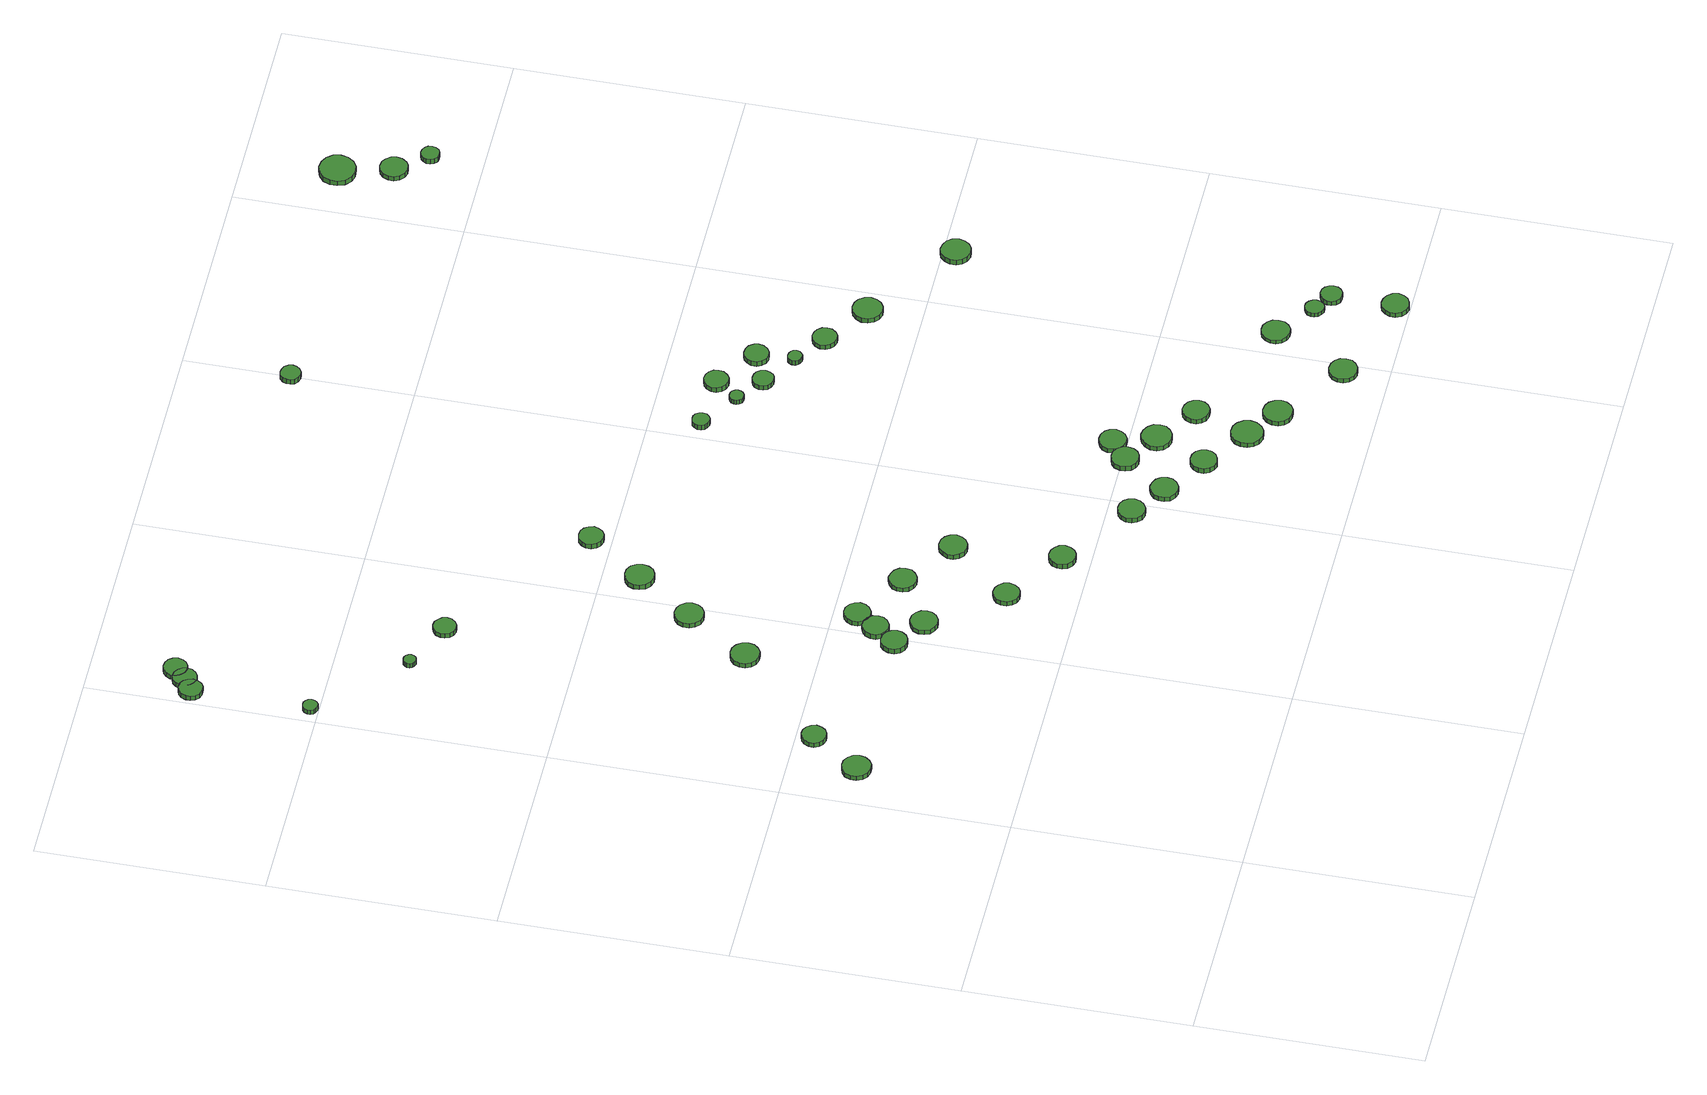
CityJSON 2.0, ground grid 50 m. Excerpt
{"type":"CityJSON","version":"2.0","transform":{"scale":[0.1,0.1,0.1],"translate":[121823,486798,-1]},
"CityObjects":{
"tree1":{"type":"SolitaryVegetationObject","attributes":{"function":"something"},"geometry":[{"type":"MultiSurface","lod":"1","boundaries":[[[0,1,2,3,4,5,6,7,8,9,10,11,12,13,14]],[[15,16,17,18,19,20,21,22,23,24,25,26,27,28,29]],[[0,29,28,1]],[[1,28,27,2]],[[2,27,26,3]],[[3,26,25,4]],[[4,25,24,5]],[[5,24,23,6]],[[6,23,22,7]],[[7,22,21,8]],[[8,21,20,9]],[[9,20,19,10]],[[10,19,18,11]],[[11,18,17,12]],[[12,17,16,13]],[[13,16,15,14]],[[14,15,29,0]]]}]},
"tree2":{"type":"SolitaryVegetationObject","attributes":{"function":"something"},"geometry":[{"type":"MultiSurface","lod":"1","boundaries":[[[30,31,32,33,34,35,36,37,38,39,40,41,42,43,44]],[[45,46,47,48,49,50,51,52,53,54,55,56,57,58,59]],[[30,59,58,31]],[[31,58,57,32]],[[32,57,56,33]],[[33,56,55,34]],[[34,55,54,35]],[[35,54,53,36]],[[36,53,52,37]],[[37,52,51,38]],[[38,51,50,39]],[[39,50,49,40]],[[40,49,48,41]],[[41,48,47,42]],[[42,47,46,43]],[[43,46,45,44]],[[44,45,59,30]]]}]},
"tree3":{"type":"SolitaryVegetationObject","attributes":{"function":"something"},"geometry":[{"type":"MultiSurface","lod":"1","boundaries":[[[60,61,62,63,64,65,66,67,68,69,70,71,72,73,74]],[[75,76,77,78,79,80,81,82,83,84,85,86,87,88,89]],[[60,89,88,61]],[[61,88,87,62]],[[62,87,86,63]],[[63,86,85,64]],[[64,85,84,65]],[[65,84,83,66]],[[66,83,82,67]],[[67,82,81,68]],[[68,81,80,69]],[[69,80,79,70]],[[70,79,78,71]],[[71,78,77,72]],[[72,77,76,73]],[[73,76,75,74]],[[74,75,89,60]]]}]},
"tree4":{"type":"SolitaryVegetationObject","attributes":{"function":"something"},"geometry":[{"type":"MultiSurface","lod":"1","boundaries":[[[90,91,92,93,94,95,96,97,98,99,100,101,102,103,104]],[[105,106,107,108,109,110,111,112,113,114,115,116,117,118,119]],[[90,119,118,91]],[[91,118,117,92]],[[92,117,116,93]],[[93,116,115,94]],[[94,115,114,95]],[[95,114,113,96]],[[96,113,112,97]],[[97,112,111,98]],[[98,111,110,99]],[[99,110,109,100]],[[100,109,108,101]],[[101,108,107,102]],[[102,107,106,103]],[[103,106,105,104]],[[104,105,119,90]]]}]},
"tree5":{"type":"SolitaryVegetationObject","attributes":{"function":"something"},"geometry":[{"type":"MultiSurface","lod":"1","boundaries":[[[120,121,122,123,124,125,126,127,128,129,130,131,132,133,134]],[[135,136,137,138,139,140,141,142,143,144,145,146,147,148,149]],[[120,149,148,121]],[[121,148,147,122]],[[122,147,146,123]],[[123,146,145,124]],[[124,145,144,125]],[[125,144,143,126]],[[126,143,142,127]],[[127,142,141,128]],[[128,141,140,129]],[[129,140,139,130]],[[130,139,138,131]],[[131,138,137,132]],[[132,137,136,133]],[[133,136,135,134]],[[134,135,149,120]]]}]},
"tree6":{"type":"SolitaryVegetationObject","attributes":{"function":"something"},"geometry":[{"type":"MultiSurface","lod":"1","boundaries":[[[150,151,152,153,154,155,156,157,158,159,160,161,162,163,164]],[[165,166,167,168,169,170,171,172,173,174,175,176,177,178,179]],[[150,179,178,151]],[[151,178,177,152]],[[152,177,176,153]],[[153,176,175,154]],[[154,175,174,155]],[[155,174,173,156]],[[156,173,172,157]],[[157,172,171,158]],[[158,171,170,159]],[[159,170,169,160]],[[160,169,168,161]],[[161,168,167,162]],[[162,167,166,163]],[[163,166,165,164]],[[164,165,179,150]]]}]},
"tree7":{"type":"SolitaryVegetationObject","attributes":{"function":"something"},"geometry":[{"type":"MultiSurface","lod":"1","boundaries":[[[180,181,182,183,184,185,186,187,188,189,190,191,192,193,194]],[[195,196,197,198,199,200,201,202,203,204,205,206,207,208,209]],[[180,209,208,181]],[[181,208,207,182]],[[182,207,206,183]],[[183,206,205,184]],[[184,205,204,185]],[[185,204,203,186]],[[186,203,202,187]],[[187,202,201,188]],[[188,201,200,189]],[[189,200,199,190]],[[190,199,198,191]],[[191,198,197,192]],[[192,197,196,193]],[[193,196,195,194]],[[194,195,209,180]]]}]},
"tree8":{"type":"SolitaryVegetationObject","attributes":{"function":"something"},"geometry":[{"type":"MultiSurface","lod":"1","boundaries":[[[210,211,212,213,214,215,216,217,218,219,220,221,222,223,224]],[[225,226,227,228,229,230,231,232,233,234,235,236,237,238,239]],[[210,239,238,211]],[[211,238,237,212]],[[212,237,236,213]],[[213,236,235,214]],[[214,235,234,215]],[[215,234,233,216]],[[216,233,232,217]],[[217,232,231,218]],[[218,231,230,219]],[[219,230,229,220]],[[220,229,228,221]],[[221,228,227,222]],[[222,227,226,223]],[[223,226,225,224]],[[224,225,239,210]]]}]},
"tree9":{"type":"SolitaryVegetationObject","attributes":{"function":"something"},"geometry":[{"type":"MultiSurface","lod":"1","boundaries":[[[240,241,242,243,244,245,246,247,248,249,250,251,252,253,254]],[[255,256,257,258,259,260,261,262,263,264,265,266,267,268,269]],[[240,269,268,241]],[[241,268,267,242]],[[242,267,266,243]],[[243,266,265,244]],[[244,265,264,245]],[[245,264,263,246]],[[246,263,262,247]],[[247,262,261,248]],[[248,261,260,249]],[[249,260,259,250]],[[250,259,258,251]],[[251,258,257,252]],[[252,257,256,253]],[[253,256,255,254]],[[254,255,269,240]]]}]},
"tree10":{"type":"SolitaryVegetationObject","attributes":{"function":"something"},"geometry":[{"type":"MultiSurface","lod":"1","boundaries":[[[270,271,272,273,274,275,276,277,278,279,280,281,282,283,284]],[[285,286,287,288,289,290,291,292,293,294,295,296,297,298,299]],[[270,299,298,271]],[[271,298,297,272]],[[272,297,296,273]],[[273,296,295,274]],[[274,295,294,275]],[[275,294,293,276]],[[276,293,292,277]],[[277,292,291,278]],[[278,291,290,279]],[[279,290,289,280]],[[280,289,288,281]],[[281,288,287,282]],[[282,287,286,283]],[[283,286,285,284]],[[284,285,299,270]]]}]},
"tree11":{"type":"SolitaryVegetationObject","attributes":{"function":"something"},"geometry":[{"type":"MultiSurface","lod":"1","boundaries":[[[300,301,302,303,304,305,306,307,308,309,310,311,312,313,314]],[[315,316,317,318,319,320,321,322,323,324,325,326,327,328,329]],[[300,329,328,301]],[[301,328,327,302]],[[302,327,326,303]],[[303,326,325,304]],[[304,325,324,305]],[[305,324,323,306]],[[306,323,322,307]],[[307,322,321,308]],[[308,321,320,309]],[[309,320,319,310]],[[310,319,318,311]],[[311,318,317,312]],[[312,317,316,313]],[[313,316,315,314]],[[314,315,329,300]]]}]},
"tree12":{"type":"SolitaryVegetationObject","attributes":{"function":"something"},"geometry":[{"type":"MultiSurface","lod":"1","boundaries":[[[330,331,332,333,334,335,336,337,338,339,340,341,342,343,344]],[[345,346,347,348,349,350,351,352,353,354,355,356,357,358,359]],[[330,359,358,331]],[[331,358,357,332]],[[332,357,356,333]],[[333,356,355,334]],[[334,355,354,335]],[[335,354,353,336]],[[336,353,352,337]],[[337,352,351,338]],[[338,351,350,339]],[[339,350,349,340]],[[340,349,348,341]],[[341,348,347,342]],[[342,347,346,343]],[[343,346,345,344]],[[344,345,359,330]]]}]},
"tree13":{"type":"SolitaryVegetationObject","attributes":{"function":"something"},"geometry":[{"type":"MultiSurface","lod":"1","boundaries":[[[360,361,362,363,364,365,366,367,368,369,370,371,372,373,374]],[[375,376,377,378,379,380,381,382,383,384,385,386,387,388,389]],[[360,389,388,361]],[[361,388,387,362]],[[362,387,386,363]],[[363,386,385,364]],[[364,385,384,365]],[[365,384,383,366]],[[366,383,382,367]],[[367,382,381,368]],[[368,381,380,369]],[[369,380,379,370]],[[370,379,378,371]],[[371,378,377,372]],[[372,377,376,373]],[[373,376,375,374]],[[374,375,389,360]]]}]},
"tree14":{"type":"SolitaryVegetationObject","attributes":{"function":"something"},"geometry":[{"type":"MultiSurface","lod":"1","boundaries":[[[390,391,392,393,394,395,396,397,398,399,400,401,402,403,404]],[[405,406,407,408,409,410,411,412,413,414,415,416,417,418,419]],[[390,419,418,391]],[[391,418,417,392]],[[392,417,416,393]],[[393,416,415,394]],[[394,415,414,395]],[[395,414,413,396]],[[396,413,412,397]],[[397,412,411,398]],[[398,411,410,399]],[[399,410,409,400]],[[400,409,408,401]],[[401,408,407,402]],[[402,407,406,403]],[[403,406,405,404]],[[404,405,419,390]]]}]},
"tree15":{"type":"SolitaryVegetationObject","attributes":{"function":"something"},"geometry":[{"type":"MultiSurface","lod":"1","boundaries":[[[420,421,422,423,424,425,426,427,428,429,430,431,432,433,434]],[[435,436,437,438,439,440,441,442,443,444,445,446,447,448,449]],[[420,449,448,421]],[[421,448,447,422]],[[422,447,446,423]],[[423,446,445,424]],[[424,445,444,425]],[[425,444,443,426]],[[426,443,442,427]],[[427,442,441,428]],[[428,441,440,429]],[[429,440,439,430]],[[430,439,438,431]],[[431,438,437,432]],[[432,437,436,433]],[[433,436,435,434]],[[434,435,449,420]]]}]},
"tree16":{"type":"SolitaryVegetationObject","attributes":{"function":"something"},"geometry":[{"type":"MultiSurface","lod":"1","boundaries":[[[450,451,452,453,454,455,456,457,458,459,460,461,462,463,464]],[[465,466,467,468,469,470,471,472,473,474,475,476,477,478,479]],[[450,479,478,451]],[[451,478,477,452]],[[452,477,476,453]],[[453,476,475,454]],[[454,475,474,455]],[[455,474,473,456]],[[456,473,472,457]],[[457,472,471,458]],[[458,471,470,459]],[[459,470,469,460]],[[460,469,468,461]],[[461,468,467,462]],[[462,467,466,463]],[[463,466,465,464]],[[464,465,479,450]]]}]},
"tree17":{"type":"SolitaryVegetationObject","attributes":{"function":"something"},"geometry":[{"type":"MultiSurface","lod":"1","boundaries":[[[480,481,482,483,484,485,486,487,488,489,490,491,492,493,494]],[[495,496,497,498,499,500,501,502,503,504,505,506,507,508,509]],[[480,509,508,481]],[[481,508,507,482]],[[482,507,506,483]],[[483,506,505,484]],[[484,505,504,485]],[[485,504,503,486]],[[486,503,502,487]],[[487,502,501,488]],[[488,501,500,489]],[[489,500,499,490]],[[490,499,498,491]],[[491,498,497,492]],[[492,497,496,493]],[[493,496,495,494]],[[494,495,509,480]]]}]},
"tree18":{"type":"SolitaryVegetationObject","attributes":{"function":"something"},"geometry":[{"type":"MultiSurface","lod":"1","boundaries":[[[510,511,512,513,514,515,516,517,518,519,520,521,522,523,524]],[[525,526,527,528,529,530,531,532,533,534,535,536,537,538,539]],[[510,539,538,511]],[[511,538,537,512]],[[512,537,536,513]],[[513,536,535,514]],[[514,535,534,515]],[[515,534,533,516]],[[516,533,532,517]],[[517,532,531,518]],[[518,531,530,519]],[[519,530,529,520]],[[520,529,528,521]],[[521,528,527,522]],[[522,527,526,523]],[[523,526,525,524]],[[524,525,539,510]]]}]},
"tree19":{"type":"SolitaryVegetationObject","attributes":{"function":"something"},"geometry":[{"type":"MultiSurface","lod":"1","boundaries":[[[540,541,542,543,544,545,546,547,548,549,550,551,552,553,554]],[[555,556,557,558,559,560,561,562,563,564,565,566,567,568,569]],[[540,569,568,541]],[[541,568,567,542]],[[542,567,566,543]],[[543,566,565,544]],[[544,565,564,545]],[[545,564,563,546]],[[546,563,562,547]],[[547,562,561,548]],[[548,561,560,549]],[[549,560,559,550]],[[550,559,558,551]],[[551,558,557,552]],[[552,557,556,553]],[[553,556,555,554]],[[554,555,569,540]]]}]},
"tree20":{"type":"SolitaryVegetationObject","attributes":{"function":"something"},"geometry":[{"type":"MultiSurface","lod":"1","boundaries":[[[570,571,572,573,574,575,576,577,578,579,580,581,582,583,584]],[[585,586,587,588,589,590,591,592,593,594,595,596,597,598,599]],[[570,599,598,571]],[[571,598,597,572]],[[572,597,596,573]],[[573,596,595,574]],[[574,595,594,575]],[[575,594,593,576]],[[576,593,592,577]],[[577,592,591,578]],[[578,591,590,579]],[[579,590,589,580]],[[580,589,588,581]],[[581,588,587,582]],[[582,587,586,583]],[[583,586,585,584]],[[584,585,599,570]]]}]},
"tree21":{"type":"SolitaryVegetationObject","attributes":{"function":"something"},"geometry":[{"type":"MultiSurface","lod":"1","boundaries":[[[600,601,602,603,604,605,606,607,608,609,610,611,612,613,614]],[[615,616,617,618,619,620,621,622,623,624,625,626,627,628,629]],[[600,629,628,601]],[[601,628,627,602]],[[602,627,626,603]],[[603,626,625,604]],[[604,625,624,605]],[[605,624,623,606]],[[606,623,622,607]],[[607,622,621,608]],[[608,621,620,609]],[[609,620,619,610]],[[610,619,618,611]],[[611,618,617,612]],[[612,617,616,613]],[[613,616,615,614]],[[614,615,629,600]]]}]},
"tree22":{"type":"SolitaryVegetationObject","attributes":{"function":"something"},"geometry":[{"type":"MultiSurface","lod":"1","boundaries":[[[630,631,632,633,634,635,636,637,638,639,640,641,642,643,644]],[[645,646,647,648,649,650,651,652,653,654,655,656,657,658,659]],[[630,659,658,631]],[[631,658,657,632]],[[632,657,656,633]],[[633,656,655,634]],[[634,655,654,635]],[[635,654,653,636]],[[636,653,652,637]],[[637,652,651,638]],[[638,651,650,639]],[[639,650,649,640]],[[640,649,648,641]],[[641,648,647,642]],[[642,647,646,643]],[[643,646,645,644]],[[644,645,659,630]]]}]},
"tree23":{"type":"SolitaryVegetationObject","attributes":{"function":"something"},"geometry":[{"type":"MultiSurface","lod":"1","boundaries":[[[660,661,662,663,664,665,666,667,668,669,670,671,672,673,674]],[[675,676,677,678,679,680,681,682,683,684,685,686,687,688,689]],[[660,689,688,661]],[[661,688,687,662]],[[662,687,686,663]],[[663,686,685,664]],[[664,685,684,665]],[[665,684,683,666]],[[666,683,682,667]],[[667,682,681,668]],[[668,681,680,669]],[[669,680,679,670]],[[670,679,678,671]],[[671,678,677,672]],[[672,677,676,673]],[[673,676,675,674]],[[674,675,689,660]]]}]},
"tree24":{"type":"SolitaryVegetationObject","attributes":{"function":"something"},"geometry":[{"type":"MultiSurface","lod":"1","boundaries":[[[690,691,692,693,694,695,696,697,698,699,700,701,702,703,704]],[[705,706,707,708,709,710,711,712,713,714,715,716,717,718,719]],[[690,719,718,691]],[[691,718,717,692]],[[692,717,716,693]],[[693,716,715,694]],[[694,715,714,695]],[[695,714,713,696]],[[696,713,712,697]],[[697,712,711,698]],[[698,711,710,699]],[[699,710,709,700]],[[700,709,708,701]],[[701,708,707,702]],[[702,707,706,703]],[[703,706,705,704]],[[704,705,719,690]]]}]},
"tree25":{"type":"SolitaryVegetationObject","attributes":{"function":"something"},"geometry":[{"type":"MultiSurface","lod":"1","boundaries":[[[720,721,722,723,724,725,726,727,728,729,730,731,732,733,734]],[[735,736,737,738,739,740,741,742,743,744,745,746,747,748,749]],[[720,749,748,721]],[[721,748,747,722]],[[722,747,746,723]],[[723,746,745,724]],[[724,745,744,725]],[[725,744,743,726]],[[726,743,742,727]],[[727,742,741,728]],[[728,741,740,729]],[[729,740,739,730]],[[730,739,738,731]],[[731,738,737,732]],[[732,737,736,733]],[[733,736,735,734]],[[734,735,749,720]]]}]},
"tree26":{"type":"SolitaryVegetationObject","attributes":{"function":"something"},"geometry":[{"type":"MultiSurface","lod":"1","boundaries":[[[750,751,752,753,754,755,756,757,758,759,760,761,762,763,764]],[[765,766,767,768,769,770,771,772,773,774,775,776,777,778,779]],[[750,779,778,751]],[[751,778,777,752]],[[752,777,776,753]],[[753,776,775,754]],[[754,775,774,755]],[[755,774,773,756]],[[756,773,772,757]],[[757,772,771,758]],[[758,771,770,759]],[[759,770,769,760]],[[760,769,768,761]],[[761,768,767,762]],[[762,767,766,763]],[[763,766,765,764]],[[764,765,779,750]]]}]},
"tree27":{"type":"SolitaryVegetationObject","attributes":{"function":"something"},"geometry":[{"type":"MultiSurface","lod":"1","boundaries":[[[780,781,782,783,784,785,786,787,788,789,790,791,792,793,794]],[[795,796,797,798,799,800,801,802,803,804,805,806,807,808,809]],[[780,809,808,781]],[[781,808,807,782]],[[782,807,806,783]],[[783,806,805,784]],[[784,805,804,785]],[[785,804,803,786]],[[786,803,802,787]],[[787,802,801,788]],[[788,801,800,789]],[[789,800,799,790]],[[790,799,798,791]],[[791,798,797,792]],[[792,797,796,793]],[[793,796,795,794]],[[794,795,809,780]]]}]},
"tree28":{"type":"SolitaryVegetationObject","attributes":{"function":"something"},"geometry":[{"type":"MultiSurface","lod":"1","boundaries":[[[810,811,812,813,814,815,816,817,818,819,820,821,822,823,824]],[[825,826,827,828,829,830,831,832,833,834,835,836,837,838,839]],[[810,839,838,811]],[[811,838,837,812]],[[812,837,836,813]],[[813,836,835,814]],[[814,835,834,815]],[[815,834,833,816]],[[816,833,832,817]],[[817,832,831,818]],[[818,831,830,819]],[[819,830,829,820]],[[820,829,828,821]],[[821,828,827,822]],[[822,827,826,823]],[[823,826,825,824]],[[824,825,839,810]]]}]},
"tree29":{"type":"SolitaryVegetationObject","attributes":{"function":"something"},"geometry":[{"type":"MultiSurface","lod":"1","boundaries":[[[840,841,842,843,844,845,846,847,848,849,850,851,852,853,854]],[[855,856,857,858,859,860,861,862,863,864,865,866,867,868,869]],[[840,869,868,841]],[[841,868,867,842]],[[842,867,866,843]],[[843,866,865,844]],[[844,865,864,845]],[[845,864,863,846]],[[846,863,862,847]],[[847,862,861,848]],[[848,861,860,849]],[[849,860,859,850]],[[850,859,858,851]],[[851,858,857,852]],[[852,857,856,853]],[[853,856,855,854]],[[854,855,869,840]]]}]},
"tree30":{"type":"SolitaryVegetationObject","attributes":{"function":"something"},"geometry":[{"type":"MultiSurface","lod":"1","boundaries":[[[870,871,872,873,874,875,876,877,878,879,880,881,882,883,884]],[[885,886,887,888,889,890,891,892,893,894,895,896,897,898,899]],[[870,899,898,871]],[[871,898,897,872]],[[872,897,896,873]],[[873,896,895,874]],[[874,895,894,875]],[[875,894,893,876]],[[876,893,892,877]],[[877,892,891,878]],[[878,891,890,879]],[[879,890,889,880]],[[880,889,888,881]],[[881,888,887,882]],[[882,887,886,883]],[[883,886,885,884]],[[884,885,899,870]]]}]},
"tree31":{"type":"SolitaryVegetationObject","attributes":{"function":"something"},"geometry":[{"type":"MultiSurface","lod":"1","boundaries":[[[900,901,902,903,904,905,906,907,908,909,910,911,912,913,914]],[[915,916,917,918,919,920,921,922,923,924,925,926,927,928,929]],[[900,929,928,901]],[[901,928,927,902]],[[902,927,926,903]],[[903,926,925,904]],[[904,925,924,905]],[[905,924,923,906]],[[906,923,922,907]],[[907,922,921,908]],[[908,921,920,909]],[[909,920,919,910]],[[910,919,918,911]],[[911,918,917,912]],[[912,917,916,913]],[[913,916,915,914]],[[914,915,929,900]]]}]},
"tree32":{"type":"SolitaryVegetationObject","attributes":{"function":"something"},"geometry":[{"type":"MultiSurface","lod":"1","boundaries":[[[930,931,932,933,934,935,936,937,938,939,940,941,942,943,944]],[[945,946,947,948,949,950,951,952,953,954,955,956,957,958,959]],[[930,959,958,931]],[[931,958,957,932]],[[932,957,956,933]],[[933,956,955,934]],[[934,955,954,935]],[[935,954,953,936]],[[936,953,952,937]],[[937,952,951,938]],[[938,951,950,939]],[[939,950,949,940]],[[940,949,948,941]],[[941,948,947,942]],[[942,947,946,943]],[[943,946,945,944]],[[944,945,959,930]]]}]},
"tree33":{"type":"SolitaryVegetationObject","attributes":{"function":"something"},"geometry":[{"type":"MultiSurface","lod":"1","boundaries":[[[960,961,962,963,964,965,966,967,968,969,970,971,972,973,974]],[[975,976,977,978,979,980,981,982,983,984,985,986,987,988,989]],[[960,989,988,961]],[[961,988,987,962]],[[962,987,986,963]],[[963,986,985,964]],[[964,985,984,965]],[[965,984,983,966]],[[966,983,982,967]],[[967,982,981,968]],[[968,981,980,969]],[[969,980,979,970]],[[970,979,978,971]],[[971,978,977,972]],[[972,977,976,973]],[[973,976,975,974]],[[974,975,989,960]]]}]},
"tree34":{"type":"SolitaryVegetationObject","attributes":{"function":"something"},"geometry":[{"type":"MultiSurface","lod":"1","boundaries":[[[990,991,992,993,994,995,996,997,998,999,1000,1001,1002,1003,1004]],[[1005,1006,1007,1008,1009,1010,1011,1012,1013,1014,1015,1016,1017,1018,1019]],[[990,1019,1018,991]],[[991,1018,1017,992]],[[992,1017,1016,993]],[[993,1016,1015,994]],[[994,1015,1014,995]],[[995,1014,1013,996]],[[996,1013,1012,997]],[[997,1012,1011,998]],[[998,1011,1010,999]],[[999,1010,1009,1000]],[[1000,1009,1008,1001]],[[1001,1008,1007,1002]],[[1002,1007,1006,1003]],[[1003,1006,1005,1004]],[[1004,1005,1019,990]]]}]},
"tree35":{"type":"SolitaryVegetationObject","attributes":{"function":"something"},"geometry":[{"type":"MultiSurface","lod":"1","boundaries":[[[1020,1021,1022,1023,1024,1025,1026,1027,1028,1029,1030,1031,1032,1033,1034]],[[1035,1036,1037,1038,1039,1040,1041,1042,1043,1044,1045,1046,1047,1048,1049]],[[1020,1049,1048,1021]],[[1021,1048,1047,1022]],[[1022,1047,1046,1023]],[[1023,1046,1045,1024]],[[1024,1045,1044,1025]],[[1025,1044,1043,1026]],[[1026,1043,1042,1027]],[[1027,1042,1041,1028]],[[1028,1041,1040,1029]],[[1029,1040,1039,1030]],[[1030,1039,1038,1031]],[[1031,1038,1037,1032]],[[1032,1037,1036,1033]],[[1033,1036,1035,1034]],[[1034,1035,1049,1020]]]}]},
"tree36":{"type":"SolitaryVegetationObject","attributes":{"function":"something"},"geometry":[{"type":"MultiSurface","lod":"1","boundaries":[[[1050,1051,1052,1053,1054,1055,1056,1057,1058,1059,1060,1061,1062,1063,1064]],[[1065,1066,1067,1068,1069,1070,1071,1072,1073,1074,1075,1076,1077,1078,1079]],[[1050,1079,1078,1051]],[[1051,1078,1077,1052]],[[1052,1077,1076,1053]],[[1053,1076,1075,1054]],[[1054,1075,1074,1055]],[[1055,1074,1073,1056]],[[1056,1073,1072,1057]],[[1057,1072,1071,1058]],[[1058,1071,1070,1059]],[[1059,1070,1069,1060]],[[1060,1069,1068,1061]],[[1061,1068,1067,1062]],[[1062,1067,1066,1063]],[[1063,1066,1065,1064]],[[1064,1065,1079,1050]]]}]},
"tree37":{"type":"SolitaryVegetationObject","attributes":{"function":"something"},"geometry":[{"type":"MultiSurface","lod":"1","boundaries":[[[1080,1081,1082,1083,1084,1085,1086,1087,1088,1089,1090,1091,1092,1093,1094]],[[1095,1096,1097,1098,1099,1100,1101,1102,1103,1104,1105,1106,1107,1108,1109]],[[1080,1109,1108,1081]],[[1081,1108,1107,1082]],[[1082,1107,1106,1083]],[[1083,1106,1105,1084]],[[1084,1105,1104,1085]],[[1085,1104,1103,1086]],[[1086,1103,1102,1087]],[[1087,1102,1101,1088]],[[1088,1101,1100,1089]],[[1089,1100,1099,1090]],[[1090,1099,1098,1091]],[[1091,1098,1097,1092]],[[1092,1097,1096,1093]],[[1093,1096,1095,1094]],[[1094,1095,1109,1080]]]}]},
"tree38":{"type":"SolitaryVegetationObject","attributes":{"function":"something"},"geometry":[{"type":"MultiSurface","lod":"1","boundaries":[[[1110,1111,1112,1113,1114,1115,1116,1117,1118,1119,1120,1121,1122,1123,1124]],[[1125,1126,1127,1128,1129,1130,1131,1132,1133,1134,1135,1136,1137,1138,1139]],[[1110,1139,1138,1111]],[[1111,1138,1137,1112]],[[1112,1137,1136,1113]],[[1113,1136,1135,1114]],[[1114,1135,1134,1115]],[[1115,1134,1133,1116]],[[1116,1133,1132,1117]],[[1117,1132,1131,1118]],[[1118,1131,1130,1119]],[[1119,1130,1129,1120]],[[1120,1129,1128,1121]],[[1121,1128,1127,1122]],[[1122,1127,1126,1123]],[[1123,1126,1125,1124]],[[1124,1125,1139,1110]]]}]},
"tree39":{"type":"SolitaryVegetationObject","attributes":{"function":"something"},"geometry":[{"type":"MultiSurface","lod":"1","boundaries":[[[1140,1141,1142,1143,1144,1145,1146,1147,1148,1149,1150,1151,1152,1153,1154]],[[1155,1156,1157,1158,1159,1160,1161,1162,1163,1164,1165,1166,1167,1168,1169]],[[1140,1169,1168,1141]],[[1141,1168,1167,1142]],[[1142,1167,1166,1143]],[[1143,1166,1165,1144]],[[1144,1165,1164,1145]],[[1145,1164,1163,1146]],[[1146,1163,1162,1147]],[[1147,1162,1161,1148]],[[1148,1161,1160,1149]],[[1149,1160,1159,1150]],[[1150,1159,1158,1151]],[[1151,1158,1157,1152]],[[1152,1157,1156,1153]],[[1153,1156,1155,1154]],[[1154,1155,1169,1140]]]}]},
"tree40":{"type":"SolitaryVegetationObject","attributes":{"function":"something"},"geometry":[{"type":"MultiSurface","lod":"1","boundaries":[[[1170,1171,1172,1173,1174,1175,1176,1177,1178,1179,1180,1181,1182,1183,1184]],[[1185,1186,1187,1188,1189,1190,1191,1192,1193,1194,1195,1196,1197,1198,1199]],[[1170,1199,1198,1171]],[[1171,1198,1197,1172]],[[1172,1197,1196,1173]],[[1173,1196,1195,1174]],[[1174,1195,1194,1175]],[[1175,1194,1193,1176]],[[1176,1193,1192,1177]],[[1177,1192,1191,1178]],[[1178,1191,1190,1179]],[[1179,1190,1189,1180]],[[1180,1189,1188,1181]],[[1181,1188,1187,1182]],[[1182,1187,1186,1183]],[[1183,1186,1185,1184]],[[1184,1185,1199,1170]]]}]},
"tree41":{"type":"SolitaryVegetationObject","attributes":{"function":"something"},"geometry":[{"type":"MultiSurface","lod":"1","boundaries":[[[1200,1201,1202,1203,1204,1205,1206,1207,1208,1209,1210,1211,1212,1213,1214]],[[1215,1216,1217,1218,1219,1220,1221,1222,1223,1224,1225,1226,1227,1228,1229]],[[1200,1229,1228,1201]],[[1201,1228,1227,1202]],[[1202,1227,1226,1203]],[[1203,1226,1225,1204]],[[1204,1225,1224,1205]],[[1205,1224,1223,1206]],[[1206,1223,1222,1207]],[[1207,1222,1221,1208]],[[1208,1221,1220,1209]],[[1209,1220,1219,1210]],[[1210,1219,1218,1211]],[[1211,1218,1217,1212]],[[1212,1217,1216,1213]],[[1213,1216,1215,1214]],[[1214,1215,1229,1200]]]}]},
"tree42":{"type":"SolitaryVegetationObject","attributes":{"function":"something"},"geometry":[{"type":"MultiSurface","lod":"1","boundaries":[[[1230,1231,1232,1233,1234,1235,1236,1237,1238,1239,1240,1241,1242,1243,1244]],[[1245,1246,1247,1248,1249,1250,1251,1252,1253,1254,1255,1256,1257,1258,1259]],[[1230,1259,1258,1231]],[[1231,1258,1257,1232]],[[1232,1257,1256,1233]],[[1233,1256,1255,1234]],[[1234,1255,1254,1235]],[[1235,1254,1253,1236]],[[1236,1253,1252,1237]],[[1237,1252,1251,1238]],[[1238,1251,1250,1239]],[[1239,1250,1249,1240]],[[1240,1249,1248,1241]],[[1241,1248,1247,1242]],[[1242,1247,1246,1243]],[[1243,1246,1245,1244]],[[1244,1245,1259,1230]]]}]},
"tree43":{"type":"SolitaryVegetationObject","attributes":{"function":"something"},"geometry":[{"type":"MultiSurface","lod":"1","boundaries":[[[1260,1261,1262,1263,1264,1265,1266,1267,1268,1269,1270,1271,1272,1273,1274]],[[1275,1276,1277,1278,1279,1280,1281,1282,1283,1284,1285,1286,1287,1288,1289]],[[1260,1289,1288,1261]],[[1261,1288,1287,1262]],[[1262,1287,1286,1263]],[[1263,1286,1285,1264]],[[1264,1285,1284,1265]],[[1265,1284,1283,1266]],[[1266,1283,1282,1267]],[[1267,1282,1281,1268]],[[1268,1281,1280,1269]],[[1269,1280,1279,1270]],[[1270,1279,1278,1271]],[[1271,1278,1277,1272]],[[1272,1277,1276,1273]],[[1273,1276,1275,1274]],[[1274,1275,1289,1260]]]}]},
"tree44":{"type":"SolitaryVegetationObject","attributes":{"function":"something"},"geometry":[{"type":"MultiSurface","lod":"1","boundaries":[[[1290,1291,1292,1293,1294,1295,1296,1297,1298,1299,1300,1301,1302,1303,1304]],[[1305,1306,1307,1308,1309,1310,1311,1312,1313,1314,1315,1316,1317,1318,1319]],[[1290,1319,1318,1291]],[[1291,1318,1317,1292]],[[1292,1317,1316,1293]],[[1293,1316,1315,1294]],[[1294,1315,1314,1295]],[[1295,1314,1313,1296]],[[1296,1313,1312,1297]],[[1297,1312,1311,1298]],[[1298,1311,1310,1299]],[[1299,1310,1309,1300]],[[1300,1309,1308,1301]],[[1301,1308,1307,1302]],[[1302,1307,1306,1303]],[[1303,1306,1305,1304]],[[1304,1305,1319,1290]]]}]},
"tree45":{"type":"SolitaryVegetationObject","attributes":{"function":"something"},"geometry":[{"type":"MultiSurface","lod":"1","boundaries":[[[1320,1321,1322,1323,1324,1325,1326,1327,1328,1329,1330,1331,1332,1333,1334]],[[1335,1336,1337,1338,1339,1340,1341,1342,1343,1344,1345,1346,1347,1348,1349]],[[1320,1349,1348,1321]],[[1321,1348,1347,1322]],[[1322,1347,1346,1323]],[[1323,1346,1345,1324]],[[1324,1345,1344,1325]],[[1325,1344,1343,1326]],[[1326,1343,1342,1327]],[[1327,1342,1341,1328]],[[1328,1341,1340,1329]],[[1329,1340,1339,1330]],[[1330,1339,1338,1331]],[[1331,1338,1337,1332]],[[1332,1337,1336,1333]],[[1333,1336,1335,1334]],[[1334,1335,1349,1320]]]}]},
"tree46":{"type":"SolitaryVegetationObject","attributes":{"function":"something"},"geometry":[{"type":"MultiSurface","lod":"1","boundaries":[[[1350,1351,1352,1353,1354,1355,1356,1357,1358,1359,1360,1361,1362,1363,1364]],[[1365,1366,1367,1368,1369,1370,1371,1372,1373,1374,1375,1376,1377,1378,1379]],[[1350,1379,1378,1351]],[[1351,1378,1377,1352]],[[1352,1377,1376,1353]],[[1353,1376,1375,1354]],[[1354,1375,1374,1355]],[[1355,1374,1373,1356]],[[1356,1373,1372,1357]],[[1357,1372,1371,1358]],[[1358,1371,1370,1359]],[[1359,1370,1369,1360]],[[1360,1369,1368,1361]],[[1361,1368,1367,1362]],[[1362,1367,1366,1363]],[[1363,1366,1365,1364]],[[1364,1365,1379,1350]]]}]},
"tree47":{"type":"SolitaryVegetationObject","attributes":{"function":"something"},"geometry":[{"type":"MultiSurface","lod":"1","boundaries":[[[1380,1381,1382,1383,1384,1385,1386,1387,1388,1389,1390,1391,1392,1393,1394]],[[1395,1396,1397,1398,1399,1400,1401,1402,1403,1404,1405,1406,1407,1408,1409]],[[1380,1409,1408,1381]],[[1381,1408,1407,1382]],[[1382,1407,1406,1383]],[[1383,1406,1405,1384]],[[1384,1405,1404,1385]],[[1385,1404,1403,1386]],[[1386,1403,1402,1387]],[[1387,1402,1401,1388]],[[1388,1401,1400,1389]],[[1389,1400,1399,1390]],[[1390,1399,1398,1391]],[[1391,1398,1397,1392]],[[1392,1397,1396,1393]],[[1393,1396,1395,1394]],[[1394,1395,1409,1380]]]}]}
},
"vertices":[
[133,855,20],[130,868,20],[122,878,20],[111,885,20],[98,886,20],[85,882,20],[75,874,20],[70,861,20],[70,848,20],[75,836,20],[85,827,20],[98,823,20],[111,824,20],[122,831,20],[130,842,20],[130,842,8],[122,831,8],[111,824,8],[98,823,8],[85,827,8],[75,836,8],[70,848,8],[70,861,8],[75,874,8],[85,882,8],[98,886,8],[111,885,8],[122,878,8],[130,868,8],[133,855,8],
[202,962,20],[199,973,20],[193,982,20],[183,988,20],[172,989,20],[161,986,20],[153,978,20],[148,968,20],[148,957,20],[153,946,20],[161,939,20],[172,935,20],[183,936,20],[193,942,20],[199,951,20],[199,951,8],[193,942,8],[183,936,8],[172,935,8],[161,939,8],[153,946,8],[148,957,8],[148,968,8],[153,978,8],[161,986,8],[172,989,8],[183,988,8],[193,982,8],[199,973,8],[202,962,8],
[51,2018,24],[49,2025,24],[45,2030,24],[40,2034,24],[33,2034,24],[26,2032,24],[21,2028,24],[18,2021,24],[18,2015,24],[21,2008,24],[26,2004,24],[33,2002,24],[40,2002,24],[45,2006,24],[49,2011,24],[49,2011,12],[45,2006,12],[40,2002,12],[33,2002,12],[26,2004,12],[21,2008,12],[18,2015,12],[18,2021,12],[21,2028,12],[26,2032,12],[33,2034,12],[40,2034,12],[45,2030,12],[49,2025,12],[51,2018,12],
[56,2275,26],[53,2286,26],[47,2295,26],[38,2300,26],[27,2301,26],[16,2298,26],[8,2290,26],[4,2280,26],[4,2270,26],[8,2260,26],[16,2252,26],[27,2249,26],[38,2250,26],[47,2255,26],[53,2264,26],[53,2264,14],[47,2255,14],[38,2250,14],[27,2249,14],[16,2252,14],[8,2260,14],[4,2270,14],[4,2280,14],[8,2290,14],[16,2298,14],[27,2301,14],[38,2300,14],[47,2295,14],[53,2286,14],[56,2275,14],
[412,1154,21],[409,1167,21],[401,1178,21],[390,1185,21],[377,1186,21],[364,1182,21],[354,1173,21],[349,1161,21],[349,1148,21],[354,1136,21],[364,1127,21],[377,1123,21],[390,1124,21],[401,1131,21],[409,1141,21],[409,1141,9],[401,1131,9],[390,1124,9],[377,1123,9],[364,1127,9],[354,1136,9],[349,1148,9],[349,1161,9],[354,1173,9],[364,1182,9],[377,1186,9],[390,1185,9],[401,1178,9],[409,1167,9],[412,1154,9],
[514,855,21],[511,867,21],[504,877,21],[494,883,21],[482,884,21],[471,881,21],[462,873,21],[457,862,21],[457,849,21],[462,838,21],[471,830,21],[482,827,21],[494,828,21],[504,834,21],[511,844,21],[511,844,8],[504,834,8],[494,828,8],[482,827,8],[471,830,8],[462,838,8],[457,849,8],[457,862,8],[462,873,8],[471,881,8],[482,884,8],[494,883,8],[504,877,8],[511,867,8],[514,855,8],
[208,1838,42],[207,1843,42],[203,1848,42],[198,1851,42],[193,1851,42],[187,1850,42],[183,1846,42],[180,1841,42],[180,1835,42],[183,1830,42],[187,1826,42],[193,1824,42],[198,1825,42],[203,1827,42],[207,1832,42],[207,1832,30],[203,1827,30],[198,1825,30],[193,1824,30],[187,1826,30],[183,1830,30],[180,1835,30],[180,1841,30],[183,1846,30],[187,1850,30],[193,1851,30],[198,1851,30],[203,1848,30],[207,1843,30],[208,1838,30],
[86,2294,26],[84,2304,26],[77,2313,26],[68,2319,26],[57,2320,26],[46,2317,26],[38,2309,26],[34,2299,26],[34,2288,26],[38,2278,26],[46,2271,26],[57,2267,26],[68,2269,26],[77,2274,26],[84,2283,26],[84,2283,14],[77,2274,14],[68,2269,14],[57,2267,14],[46,2271,14],[38,2278,14],[34,2288,14],[34,2299,14],[38,2309,14],[46,2317,14],[57,2320,14],[68,2319,14],[77,2313,14],[84,2304,14],[86,2294,14],
[111,2319,26],[108,2330,26],[102,2339,26],[92,2344,26],[81,2345,26],[71,2342,26],[63,2335,26],[58,2325,26],[58,2314,26],[63,2304,26],[71,2296,26],[81,2293,26],[92,2294,26],[102,2300,26],[108,2308,26],[108,2308,14],[102,2300,14],[92,2294,14],[81,2293,14],[71,2296,14],[63,2304,14],[58,2314,14],[58,2325,14],[63,2335,14],[71,2342,14],[81,2345,14],[92,2344,14],[102,2339,14],[108,2330,14],[111,2319,14],
[549,903,20],[547,915,20],[539,925,20],[529,931,20],[517,932,20],[506,928,20],[497,920,20],[492,909,20],[492,897,20],[497,886,20],[506,878,20],[517,874,20],[529,876,20],[539,882,20],[547,891,20],[547,891,7],[539,882,7],[529,876,7],[517,874,7],[506,878,7],[497,886,7],[492,897,7],[492,909,7],[497,920,7],[506,928,7],[517,932,7],[529,931,7],[539,925,7],[547,915,7],[549,903,7],
[585,806,20],[583,818,20],[576,828,20],[565,835,20],[552,836,20],[541,832,20],[531,824,20],[526,812,20],[526,800,20],[531,788,20],[541,780,20],[552,776,20],[565,778,20],[576,784,20],[583,794,20],[583,794,8],[576,784,8],[565,778,8],[552,776,8],[541,780,8],[531,788,8],[526,800,8],[526,812,8],[531,824,8],[541,832,8],[552,836,8],[565,835,8],[576,828,8],[583,818,8],[585,806,8],
[580,949,20],[577,960,20],[570,970,20],[559,977,20],[547,978,20],[536,974,20],[527,966,20],[522,955,20],[522,942,20],[527,931,20],[536,923,20],[547,919,20],[559,921,20],[570,927,20],[577,937,20],[577,937,8],[570,927,8],[559,921,8],[547,919,8],[536,923,8],[527,931,8],[522,942,8],[522,955,8],[527,966,8],[536,974,8],[547,978,8],[559,977,8],[570,970,8],[577,960,8],[580,949,8],
[340,1788,34],[338,1798,34],[331,1806,34],[323,1812,34],[312,1813,34],[302,1809,34],[295,1803,34],[291,1793,34],[291,1783,34],[295,1773,34],[302,1766,34],[312,1763,34],[323,1764,34],[331,1769,34],[338,1778,34],[338,1778,22],[331,1769,22],[323,1764,22],[312,1763,22],[302,1766,22],[295,1773,22],[291,1783,22],[291,1793,22],[295,1803,22],[302,1809,22],[312,1813,22],[323,1812,22],[331,1806,22],[338,1798,22],[340,1788,22],
[501,1294,24],[498,1307,24],[490,1318,24],[479,1324,24],[466,1326,24],[453,1322,24],[443,1313,24],[438,1301,24],[438,1287,24],[443,1275,24],[453,1266,24],[466,1262,24],[479,1264,24],[490,1270,24],[498,1281,24],[498,1281,12],[490,1270,12],[479,1264,12],[466,1262,12],[453,1266,12],[443,1275,12],[438,1287,12],[438,1301,12],[443,1313,12],[453,1322,12],[466,1326,12],[479,1324,12],[490,1318,12],[498,1307,12],[501,1294,12],
[704,654,19],[701,666,19],[694,675,19],[684,681,19],[672,683,19],[661,679,19],[652,671,19],[647,660,19],[647,648,19],[652,637,19],[661,629,19],[672,625,19],[684,626,19],[694,632,19],[701,642,19],[701,642,7],[694,632,7],[684,626,7],[672,625,7],[661,629,7],[652,637,7],[647,648,7],[647,660,7],[652,671,7],[661,679,7],[672,683,7],[684,681,7],[694,675,7],[701,666,7],[704,654,7],
[701,877,19],[699,889,19],[691,899,19],[680,905,19],[668,907,19],[656,903,19],[646,894,19],[641,883,19],[641,870,19],[646,859,19],[656,850,19],[668,846,19],[680,848,19],[691,854,19],[699,864,19],[699,864,8],[691,854,8],[680,848,8],[668,846,8],[656,850,8],[646,859,8],[641,870,8],[641,883,8],[646,894,8],[656,903,8],[668,907,8],[680,905,8],[691,899,8],[699,889,8],[701,877,8],
[837,562,20],[834,574,20],[827,583,20],[817,589,20],[805,591,20],[793,587,20],[784,579,20],[780,568,20],[780,556,20],[784,545,20],[793,537,20],[805,533,20],[817,534,20],[827,540,20],[834,550,20],[834,550,7],[827,540,7],[817,534,7],[805,533,7],[793,537,7],[784,545,7],[780,556,7],[780,568,7],[784,579,7],[793,587,7],[805,591,7],[817,589,7],[827,583,7],[834,574,7],[837,562,7],
[586,1419,30],[583,1432,30],[576,1443,30],[564,1450,30],[551,1451,30],[538,1447,30],[528,1438,30],[523,1426,30],[523,1413,30],[528,1400,30],[538,1392,30],[551,1387,30],[564,1389,30],[576,1395,30],[583,1406,30],[583,1406,17],[576,1395,17],[564,1389,17],[551,1387,17],[538,1392,17],[528,1400,17],[523,1413,17],[523,1426,17],[528,1438,17],[538,1447,17],[551,1451,17],[564,1450,17],[576,1443,17],[583,1432,17],[586,1419,17],
[821,793,19],[818,806,19],[811,816,19],[800,823,19],[787,824,19],[775,820,19],[766,811,19],[760,800,19],[760,787,19],[766,775,19],[775,767,19],[787,763,19],[800,764,19],[811,771,19],[818,781,19],[818,781,7],[811,771,7],[800,764,7],[787,763,7],[775,767,7],[766,775,7],[760,787,7],[760,800,7],[766,811,7],[775,820,7],[787,824,7],[800,823,7],[811,816,7],[818,806,7],[821,793,7],
[669,1542,36],[666,1553,36],[660,1562,36],[650,1568,36],[639,1569,36],[628,1566,36],[620,1558,36],[615,1548,36],[615,1536,36],[620,1526,36],[628,1519,36],[639,1515,36],[650,1516,36],[660,1522,36],[666,1531,36],[666,1531,23],[660,1522,23],[650,1516,23],[639,1515,23],[628,1519,23],[620,1526,23],[615,1536,23],[615,1548,23],[620,1558,23],[628,1566,23],[639,1569,23],[650,1568,23],[660,1562,23],[666,1553,23],[669,1542,23],
[1004,448,20],[1001,461,20],[994,471,20],[983,477,20],[971,478,20],[959,474,20],[950,466,20],[945,455,20],[945,442,20],[950,431,20],[959,422,20],[971,418,20],[983,420,20],[994,426,20],[1001,436,20],[1001,436,7],[994,426,7],[983,420,7],[971,418,7],[959,422,7],[950,431,7],[945,442,7],[945,455,7],[950,466,7],[959,474,7],[971,478,7],[983,477,7],[994,471,7],[1001,461,7],[1004,448,7],
[1082,394,19],[1080,407,19],[1072,417,19],[1061,423,19],[1049,425,19],[1037,421,19],[1027,412,19],[1022,401,19],[1022,388,19],[1027,376,19],[1037,368,19],[1049,364,19],[1061,365,19],[1072,372,19],[1080,382,19],[1080,382,7],[1072,372,7],[1061,365,7],[1049,364,7],[1037,368,7],[1027,376,7],[1022,388,7],[1022,401,7],[1027,412,7],[1037,421,7],[1049,425,7],[1061,423,7],[1072,417,7],[1080,407,7],[1082,394,7],
[1179,330,20],[1177,342,20],[1170,352,20],[1159,358,20],[1147,359,20],[1136,355,20],[1127,347,20],[1122,336,20],[1122,324,20],[1127,313,20],[1136,305,20],[1147,301,20],[1159,303,20],[1170,309,20],[1177,319,20],[1177,319,7],[1170,309,7],[1159,303,7],[1147,301,7],[1136,305,7],[1127,313,7],[1122,324,7],[1122,336,7],[1127,347,7],[1136,355,7],[1147,359,7],[1159,358,7],[1170,352,7],[1177,342,7],[1179,330,7],
[1153,494,20],[1151,506,20],[1144,516,20],[1133,523,20],[1120,524,20],[1108,520,20],[1099,512,20],[1094,500,20],[1094,488,20],[1099,476,20],[1108,468,20],[1120,464,20],[1133,466,20],[1144,472,20],[1151,482,20],[1151,482,7],[1144,472,7],[1133,466,7],[1120,464,7],[1108,468,7],[1099,476,7],[1094,488,7],[1094,500,7],[1099,512,7],[1108,520,7],[1120,524,7],[1133,523,7],[1144,516,7],[1151,506,7],[1153,494,7],
[1285,258,19],[1282,273,19],[1273,285,19],[1261,292,19],[1246,293,19],[1232,289,19],[1221,279,19],[1216,266,19],[1216,251,19],[1221,238,19],[1232,228,19],[1246,223,19],[1261,225,19],[1273,232,19],[1282,244,19],[1282,244,8],[1273,232,8],[1261,225,8],[1246,223,8],[1232,228,8],[1221,238,8],[1216,251,8],[1216,266,8],[1221,279,8],[1232,289,8],[1246,293,8],[1261,292,8],[1273,285,8],[1282,273,8],[1285,258,8],
[1200,530,19],[1197,543,19],[1190,553,19],[1179,559,19],[1167,560,19],[1155,556,19],[1146,548,19],[1141,537,19],[1141,524,19],[1146,513,19],[1155,505,19],[1167,501,19],[1179,502,19],[1190,508,19],[1197,518,19],[1197,518,7],[1190,508,7],[1179,502,7],[1167,501,7],[1155,505,7],[1146,513,7],[1141,524,7],[1141,537,7],[1146,548,7],[1155,556,7],[1167,560,7],[1179,559,7],[1190,553,7],[1197,543,7],[1200,530,7],
[1233,442,19],[1231,456,19],[1222,467,19],[1210,474,19],[1197,476,19],[1183,471,19],[1173,462,19],[1167,449,19],[1167,435,19],[1173,423,19],[1183,413,19],[1197,409,19],[1210,411,19],[1222,418,19],[1231,429,19],[1231,429,7],[1222,418,7],[1210,411,7],[1197,409,7],[1183,413,7],[1173,423,7],[1167,435,7],[1167,449,7],[1173,462,7],[1183,471,7],[1197,476,7],[1210,474,7],[1222,467,7],[1231,456,7],[1233,442,7],
[1358,208,19],[1355,221,19],[1347,232,19],[1335,239,19],[1322,240,19],[1309,236,19],[1299,227,19],[1293,215,19],[1293,201,19],[1299,189,19],[1309,180,19],[1322,176,19],[1335,177,19],[1347,184,19],[1355,195,19],[1355,195,7],[1347,184,7],[1335,177,7],[1322,176,7],[1309,180,7],[1299,189,7],[1293,201,7],[1293,215,7],[1299,227,7],[1309,236,7],[1322,240,7],[1335,239,7],[1347,232,7],[1355,221,7],[1358,208,7],
[1322,377,19],[1319,389,19],[1312,399,19],[1301,405,19],[1289,407,19],[1277,403,19],[1268,395,19],[1263,383,19],[1263,371,19],[1268,360,19],[1277,352,19],[1289,348,19],[1301,349,19],[1312,355,19],[1319,365,19],[1319,365,7],[1312,355,7],[1301,349,7],[1289,348,7],[1277,352,7],[1268,360,7],[1263,371,7],[1263,383,7],[1268,395,7],[1277,403,7],[1289,407,7],[1301,405,7],[1312,399,7],[1319,389,7],[1322,377,7],
[1051,1389,34],[1050,1397,34],[1045,1404,34],[1038,1408,34],[1030,1408,34],[1022,1406,34],[1017,1401,34],[1013,1393,34],[1013,1385,34],[1017,1378,34],[1022,1373,34],[1030,1370,34],[1038,1371,34],[1045,1375,34],[1050,1381,34],[1050,1381,21],[1045,1375,21],[1038,1371,21],[1030,1370,21],[1022,1373,21],[1017,1378,21],[1013,1385,21],[1013,1393,21],[1017,1401,21],[1022,1406,21],[1030,1408,21],[1038,1408,21],[1045,1404,21],[1050,1397,21],[1051,1389,21],
[1509,100,18],[1507,113,18],[1499,123,18],[1488,129,18],[1475,131,18],[1463,127,18],[1453,118,18],[1448,106,18],[1448,94,18],[1453,82,18],[1463,73,18],[1475,69,18],[1488,71,18],[1499,77,18],[1507,87,18],[1507,87,7],[1499,77,7],[1488,71,7],[1475,69,7],[1463,73,7],[1453,82,7],[1448,94,7],[1448,106,7],[1453,118,7],[1463,127,7],[1475,131,7],[1488,129,7],[1499,123,7],[1507,113,7],[1509,100,7],
[1135,1331,33],[1133,1337,33],[1129,1343,33],[1124,1346,33],[1117,1346,33],[1111,1344,33],[1106,1340,33],[1103,1334,33],[1103,1328,33],[1106,1322,33],[1111,1317,33],[1117,1315,33],[1124,1316,33],[1129,1319,33],[1133,1324,33],[1133,1324,21],[1129,1319,21],[1124,1316,21],[1117,1315,21],[1111,1317,21],[1106,1322,21],[1103,1328,21],[1103,1334,21],[1106,1340,21],[1111,1344,21],[1117,1346,21],[1124,1346,21],[1129,1343,21],[1133,1337,21],[1135,1331,21],
[1205,1287,32],[1203,1297,32],[1197,1305,32],[1189,1309,32],[1179,1310,32],[1169,1307,32],[1162,1301,32],[1158,1292,32],[1158,1282,32],[1162,1273,32],[1169,1267,32],[1179,1264,32],[1189,1265,32],[1197,1269,32],[1203,1277,32],[1203,1277,20],[1197,1269,20],[1189,1265,20],[1179,1264,20],[1169,1267,20],[1162,1273,20],[1158,1282,20],[1158,1292,20],[1162,1301,20],[1169,1307,20],[1179,1310,20],[1189,1309,20],[1197,1305,20],[1203,1297,20],[1205,1287,20],
[1184,1383,33],[1182,1394,33],[1175,1403,33],[1166,1408,33],[1155,1410,33],[1144,1406,33],[1136,1399,33],[1131,1388,33],[1131,1377,33],[1136,1367,33],[1144,1360,33],[1155,1356,33],[1166,1357,33],[1175,1363,33],[1182,1372,33],[1182,1372,20],[1175,1363,20],[1166,1357,20],[1155,1356,20],[1144,1360,20],[1136,1367,20],[1131,1377,20],[1131,1388,20],[1136,1399,20],[1144,1406,20],[1155,1410,20],[1166,1408,20],[1175,1403,20],[1182,1394,20],[1184,1383,20],
[1277,1235,32],[1276,1242,32],[1272,1247,32],[1266,1250,32],[1260,1251,32],[1253,1249,32],[1249,1245,32],[1246,1239,32],[1246,1232,32],[1249,1226,32],[1253,1222,32],[1260,1220,32],[1266,1220,32],[1272,1224,32],[1276,1229,32],[1276,1229,19],[1272,1224,19],[1266,1220,19],[1260,1220,19],[1253,1222,19],[1249,1226,19],[1246,1232,19],[1246,1239,19],[1249,1245,19],[1253,1249,19],[1260,1251,19],[1266,1250,19],[1272,1247,19],[1276,1242,19],[1277,1235,19],
[1592,263,18],[1590,276,18],[1582,286,18],[1571,293,18],[1558,294,18],[1546,290,18],[1536,281,18],[1531,269,18],[1531,257,18],[1536,245,18],[1546,236,18],[1558,232,18],[1571,233,18],[1582,240,18],[1590,250,18],[1590,250,8],[1582,240,8],[1571,233,8],[1558,232,8],[1546,236,8],[1536,245,8],[1531,257,8],[1531,269,8],[1536,281,8],[1546,290,8],[1558,294,8],[1571,293,8],[1582,286,8],[1590,276,8],[1592,263,8],
[1279,1317,32],[1277,1327,32],[1270,1337,32],[1261,1342,32],[1249,1343,32],[1239,1340,32],[1231,1332,32],[1226,1322,32],[1226,1311,32],[1231,1301,32],[1239,1293,32],[1249,1290,32],[1261,1291,32],[1270,1297,32],[1277,1306,32],[1277,1306,19],[1270,1297,19],[1261,1291,19],[1249,1290,19],[1239,1293,19],[1231,1301,19],[1226,1311,19],[1226,1322,19],[1231,1332,19],[1239,1340,19],[1249,1343,19],[1261,1342,19],[1270,1337,19],[1277,1327,19],[1279,1317,19],
[1019,2266,25],[1017,2275,25],[1011,2283,25],[1003,2287,25],[994,2288,25],[985,2286,25],[978,2279,25],[975,2271,25],[975,2262,25],[978,2253,25],[985,2247,25],[994,2244,25],[1003,2245,25],[1011,2250,25],[1017,2257,25],[1017,2257,12],[1011,2250,12],[1003,2245,12],[994,2244,12],[985,2247,12],[978,2253,12],[975,2262,12],[975,2271,12],[978,2279,12],[985,2286,12],[994,2288,12],[1003,2287,12],[1011,2283,12],[1017,2275,12],[1019,2266,12],
[1357,1186,32],[1355,1197,32],[1348,1206,32],[1339,1211,32],[1328,1213,32],[1317,1209,32],[1309,1202,32],[1304,1191,32],[1304,1180,32],[1309,1170,32],[1317,1163,32],[1328,1159,32],[1339,1160,32],[1348,1166,32],[1355,1175,32],[1355,1175,20],[1348,1166,20],[1339,1160,20],[1328,1159,20],[1317,1163,20],[1309,1170,20],[1304,1180,20],[1304,1191,20],[1309,1202,20],[1317,1209,20],[1328,1213,20],[1339,1211,20],[1348,1206,20],[1355,1197,20],[1357,1186,20],
[1722,33,19],[1719,45,19],[1712,55,19],[1701,61,19],[1689,63,19],[1677,59,19],[1668,50,19],[1663,39,19],[1663,27,19],[1668,15,19],[1677,7,19],[1689,3,19],[1701,5,19],[1712,11,19],[1719,21,19],[1719,21,7],[1712,11,7],[1701,5,7],[1689,3,7],[1677,7,7],[1668,15,7],[1663,27,7],[1663,39,7],[1668,50,7],[1677,59,7],[1689,63,7],[1701,61,7],[1712,55,7],[1719,45,7],[1722,33,7],
[1668,198,18],[1666,206,18],[1661,213,18],[1654,218,18],[1645,219,18],[1637,216,18],[1630,210,18],[1627,202,18],[1627,194,18],[1630,186,18],[1637,180,18],[1645,177,18],[1654,178,18],[1661,182,18],[1666,189,18],[1666,189,8],[1661,182,8],[1654,178,8],[1645,177,8],[1637,180,8],[1630,186,8],[1627,194,8],[1627,202,8],[1630,210,8],[1637,216,8],[1645,219,8],[1654,218,8],[1661,213,8],[1666,206,8],[1668,198,8],
[1716,171,19],[1714,181,19],[1708,189,19],[1700,194,19],[1690,195,19],[1680,192,19],[1672,185,19],[1668,176,19],[1668,166,19],[1672,157,19],[1680,150,19],[1690,147,19],[1700,148,19],[1708,153,19],[1714,161,19],[1714,161,8],[1708,153,8],[1700,148,8],[1690,147,8],[1680,150,8],[1672,157,8],[1668,166,8],[1668,176,8],[1672,185,8],[1680,192,8],[1690,195,8],[1700,194,8],[1708,189,8],[1714,181,8],[1716,171,8],
[1464,1115,33],[1461,1128,33],[1453,1140,33],[1442,1146,33],[1428,1148,33],[1415,1144,33],[1405,1134,33],[1399,1122,33],[1399,1108,33],[1405,1096,33],[1415,1087,33],[1428,1082,33],[1442,1084,33],[1453,1091,33],[1461,1102,33],[1461,1102,21],[1453,1091,21],[1442,1084,21],[1428,1082,21],[1415,1087,21],[1405,1096,21],[1399,1108,21],[1399,1122,21],[1405,1134,21],[1415,1144,21],[1428,1148,21],[1442,1146,21],[1453,1140,21],[1461,1128,21],[1464,1115,21],
[1675,970,32],[1672,984,32],[1664,995,32],[1652,1001,32],[1639,1003,32],[1626,999,32],[1616,989,32],[1610,977,32],[1610,963,32],[1616,951,32],[1626,942,32],[1639,937,32],[1652,939,32],[1664,946,32],[1672,957,32],[1672,957,19],[1664,946,19],[1652,939,19],[1639,937,19],[1626,942,19],[1616,951,19],[1610,963,19],[1610,977,19],[1616,989,19],[1626,999,19],[1639,1003,19],[1652,1001,19],[1664,995,19],[1672,984,19],[1675,970,19],
[1674,2182,24],[1672,2194,24],[1664,2204,24],[1654,2211,24],[1641,2212,24],[1629,2208,24],[1620,2200,24],[1615,2188,24],[1615,2176,24],[1620,2164,24],[1629,2156,24],[1641,2152,24],[1654,2153,24],[1664,2159,24],[1672,2170,24],[1672,2170,12],[1664,2159,12],[1654,2153,12],[1641,2152,12],[1629,2156,12],[1620,2164,12],[1615,2176,12],[1615,2188,12],[1620,2200,12],[1629,2208,12],[1641,2212,12],[1654,2211,12],[1664,2204,12],[1672,2194,12],[1674,2182,12],
[1654,2298,25],[1651,2314,25],[1641,2327,25],[1627,2335,25],[1610,2337,25],[1595,2332,25],[1582,2321,25],[1576,2306,25],[1576,2290,25],[1582,2274,25],[1595,2263,25],[1610,2258,25],[1627,2260,25],[1641,2268,25],[1651,2282,25],[1651,2282,12],[1641,2268,12],[1627,2260,12],[1610,2258,12],[1595,2263,12],[1582,2274,12],[1576,2290,12],[1576,2306,12],[1582,2321,12],[1595,2332,12],[1610,2337,12],[1627,2335,12],[1641,2327,12],[1651,2314,12],[1654,2298,12],
[1721,2116,24],[1720,2124,24],[1715,2131,24],[1707,2135,24],[1699,2136,24],[1691,2133,24],[1685,2128,24],[1681,2120,24],[1681,2112,24],[1685,2104,24],[1691,2098,24],[1699,2096,24],[1707,2097,24],[1715,2101,24],[1720,2108,24],[1720,2108,11],[1715,2101,11],[1707,2097,11],[1699,2096,11],[1691,2098,11],[1685,2104,11],[1681,2112,11],[1681,2120,11],[1685,2128,11],[1691,2133,11],[1699,2136,11],[1707,2135,11],[1715,2131,11],[1720,2124,11],[1721,2116,11]
]}
